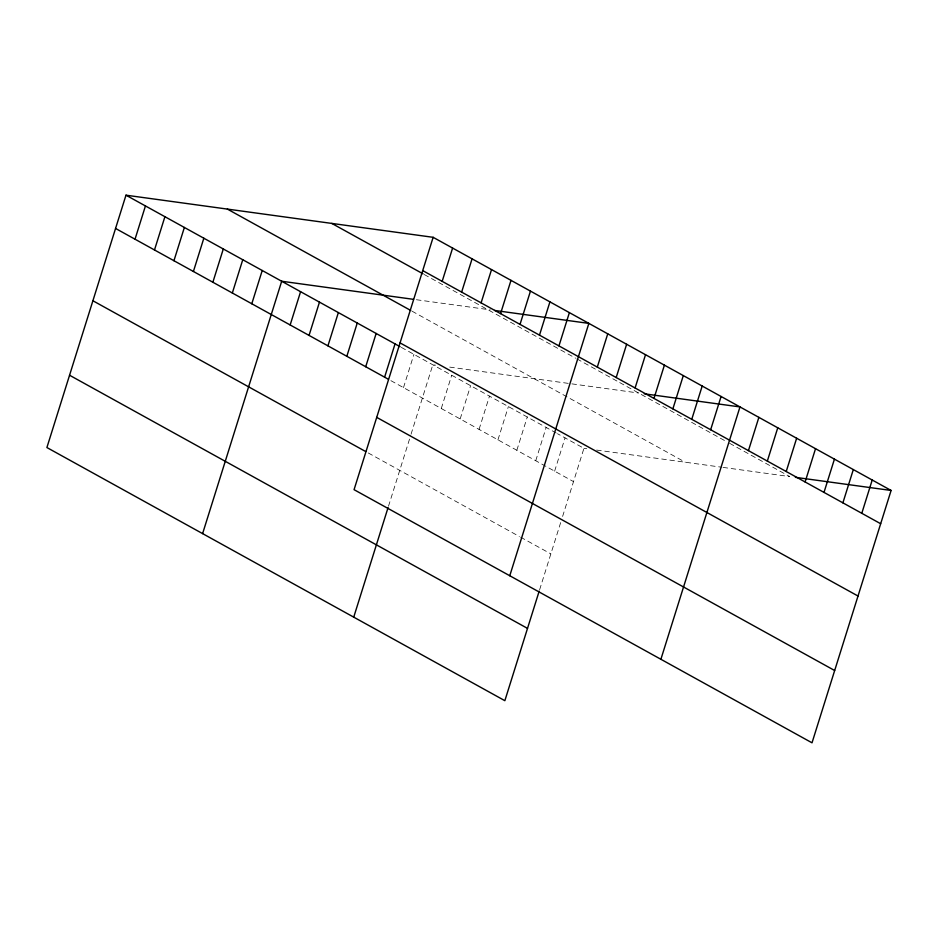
<?xml version="1.0" encoding="UTF-8"?>
<svg xmlns="http://www.w3.org/2000/svg" width="938" height="938" viewBox="0 0 938 938"><rect width="100%" height="100%" fill="white"/><g stroke="black" fill="none" stroke-linecap="round" stroke-linejoin="round"><path stroke-width="0.7" stroke-dasharray="4.69 3.52" d="M403.492 387.617L413.928 354.341M388.496 506.227L410.645 435.549M411.055 434.212L432.817 364.788L435.631 365.175M441.282 408.511L451.706 375.235M460.171 418.946L470.595 385.67M479.06 429.393L489.484 396.117M497.949 439.828L508.384 406.564M516.838 450.275L527.273 417M535.739 460.722L546.162 427.447M554.628 471.157L565.051 437.882M539.62 589.768L560.924 521.763M562.612 516.416L583.94 448.329L557.5 433.708M416.413 299.726L490.304 309.868M449.712 367.11L570.445 383.665M571.887 383.865L638.614 393.022M583.94 448.329L586.754 448.716M596.615 450.064L721.568 467.206M723.022 467.405L789.737 476.563L728.029 442.443M424.234 274.517L575.639 358.21M576.905 358.902L618.459 381.883M619.725 382.575L726.774 441.751M412.017 311.17L685.303 462.235M401.335 347.388L556.234 433.016M390.9 380.664L573.517 481.604M368.247 452.96L519.371 536.501M520.637 537.193L550.864 553.901"/><path stroke-width="1.41" d="M433.145 237.314L354.06 489.671L812.015 742.814L891.1 490.457L433.145 237.314L125.985 195.186L46.9 447.543L504.855 700.686L539.186 591.139M135.025 239.213L145.449 205.938M154.489 249.977L164.912 216.701M173.94 260.729L184.376 227.453M193.404 271.492L203.839 238.217M212.867 282.244L223.303 248.98M232.331 293.008L242.766 259.732M251.794 303.771L262.23 270.496M202.608 533.605L281.693 281.248L413.517 299.339M290.159 324.97L300.582 291.695M309.048 335.405L319.471 302.13M327.937 345.852L338.36 312.577M346.826 356.299L357.249 323.024M365.714 366.735L376.15 333.459M384.603 377.182L395.039 343.906M442.173 281.353L452.608 248.078M353.732 617.145L388.062 507.61M461.637 292.105L472.072 258.829M481.1 302.868L491.535 269.593M500.564 313.62L510.999 280.345M520.027 324.384L530.462 291.108M539.491 335.147L549.926 301.872M558.954 345.899L569.389 312.624M509.768 575.744L588.853 323.387L494.525 310.443M597.307 367.098L607.742 333.822M616.196 377.545L626.631 344.269M635.096 387.98L645.52 354.716M653.985 398.427L664.409 365.152M672.874 408.874L683.298 375.599M691.763 419.309L702.187 386.034M710.652 429.756L721.088 396.481M660.891 659.285L739.976 406.928L644.242 393.796M748.442 450.639L758.865 417.363M767.331 461.086L777.754 427.81M786.22 471.521L796.643 438.245M805.109 481.968L815.532 448.692M823.998 492.415L834.433 459.139M842.887 502.85L853.322 469.575M861.788 513.297L872.211 480.022M795.365 477.325L891.1 490.457M422.71 270.59L880.676 523.732M331.782 223.408L423.015 273.837M227.348 209.08L410.762 310.466M400.057 342.886L858.012 596.029M125.985 195.186L400.069 346.685M115.562 228.45L388.391 379.269M376.713 417.375L834.668 670.518M92.897 300.758L365.726 451.565M69.553 375.235L527.519 628.39"/></g></svg>
